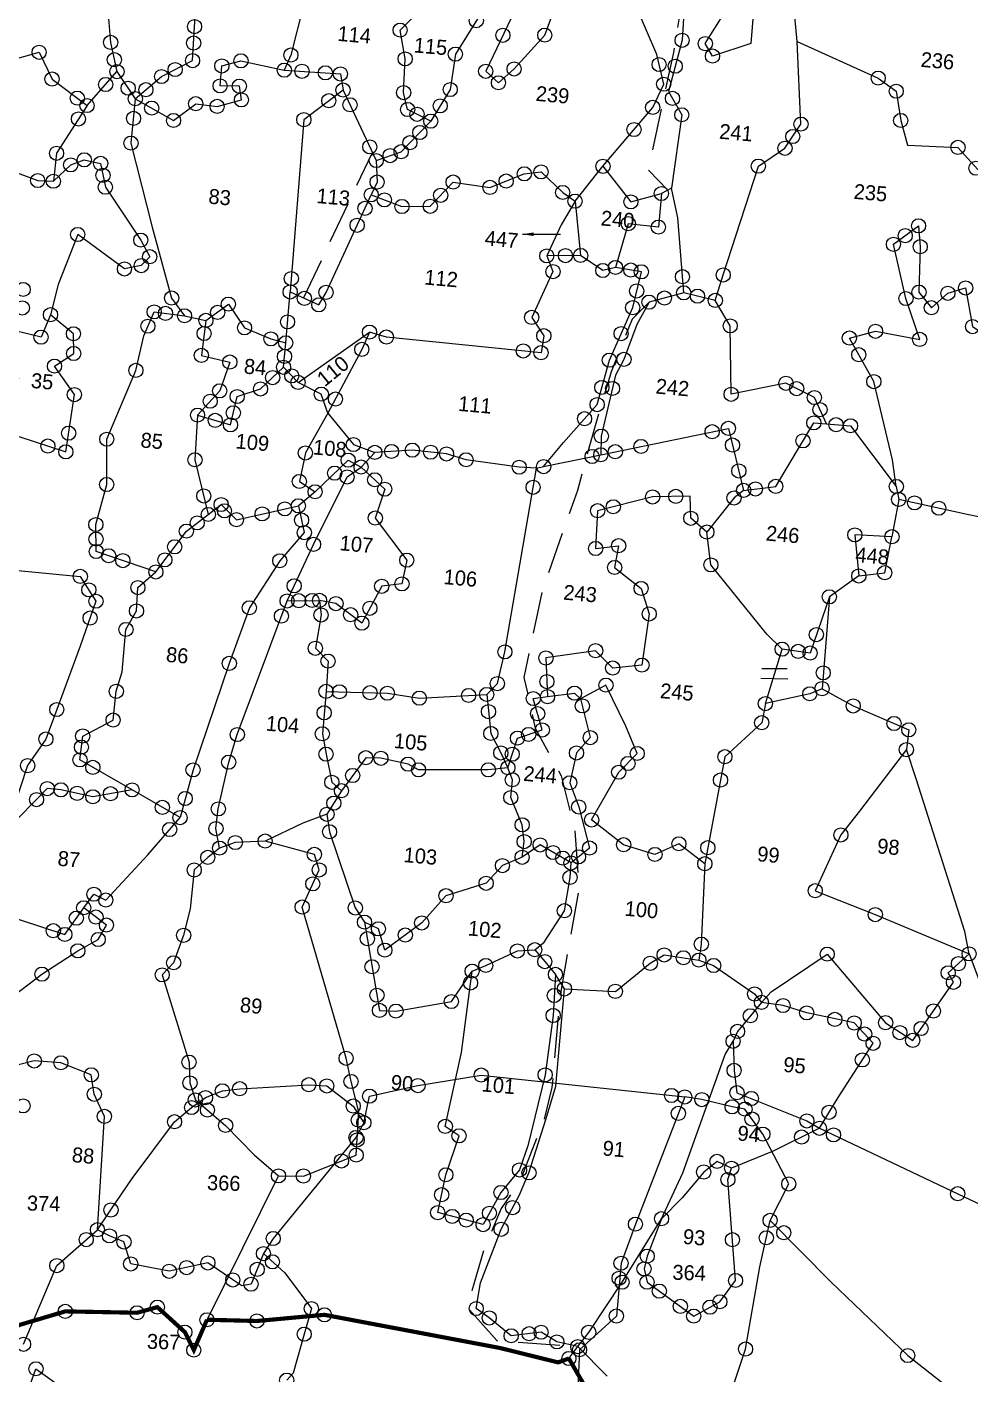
# Model space of a CAD drawing. Header units: metres. Extents: x 289031 to 292295, y 2093397 to 2100710.
# Drawn here: x 290503 to 291104, y 2096849 to 2097707 of the extents above; entities that cross this region are included whole.
import ezdxf
from ezdxf.enums import TextEntityAlignment as Align

# ---------------------------------------------------------------- set-up
doc = ezdxf.new("R2010")
doc.units = ezdxf.units.M
doc.header["$MEASUREMENT"] = 0
doc.linetypes.add('DASHED', pattern=[0.75, 0.5, -0.25])
for name, color, linetype in [('LINE_FOOTPATH', 1, 'DASHED'), ('OFF', 1, 'Continuous'), ('OTHERS', 1, 'Continuous'), ('POLY_PARCEL', 6, 'Continuous'), ('SYM_ARROW', 1, 'Continuous'), ('SYM_STONE', 1, 'Continuous'), ('TEXT_PARCEL', 7, 'Continuous'), ('V_BOUND_LINE', 7, 'Continuous')]:
    doc.layers.add(name, color=color, linetype=linetype)
doc.styles.get("Standard").update_dxf_attribs({"font": 'simplex.shx'})
doc.styles.add('TEXT_MAP', font='KRDEV050.TTF', dxfattribs={"height": 1.8})
doc.dimstyles.get("Standard").update_dxf_attribs({"dimtxt": 0.18, "dimasz": 0.18, "dimexe": 0.18, "dimexo": 0.0625, "dimgap": 0.09, "dimtad": 0, "dimtih": 1, "dimtoh": 1, "dimdec": 4, "dimzin": 0, "dimdsep": 46, "dimtxsty": 'Standard', "dimcen": 0.09, "dimadec": 0, "dimazin": 0, "dimtfac": 1, "dimtdec": 4, "dimtofl": 0, "dimtmove": 0, "dimatfit": 3, "dimfxl": 1, "dimtolj": 1, "dimtzin": 0, "dimarcsym": 0})

# ---------------------------------------------------------------- blocks, each defined once
blk = doc.blocks.new('STONE')
blk.add_circle((0, 0), 0.851)
blk = doc.blocks.new('DS')
at = {"layer": 'POLY_PARCEL'}
for points in [[(-5544.97, 9657.04), (-5544.57, 9670.69), (-5545.86, 9673.3), (-5546.3, 9675.63), (-5550, 9676.96), (-5553.2, 9677.08), (-5557.09, 9675.98)], [(-5513.35, 9670.91), (-5512.76, 9674.12), (-5506.98, 9675.57), (-5499.42, 9677.08), (-5474.86, 9675.22)], [(-5544.97, 9657.04), (-5543.42, 9659.46), (-5540.99, 9663.31), (-5536.11, 9670.31), (-5534.12, 9672.08), (-5532.48, 9673.32), (-5530.48, 9674.21), (-5528.4, 9674.52), (-5520.11, 9675.27), (-5517.94, 9675.18)], [(-5517.94, 9675.18), (-5514.69, 9672.87), (-5513.35, 9670.91)], [(-5474.86, 9675.22), (-5480.31, 9659.75), (-5481.9, 9654.99), (-5482.26, 9648.63), (-5486.56, 9644.43), (-5486.69, 9635.26)], [(-5464.14, 9660.71), (-5462.03, 9665.15), (-5465.34, 9671.05), (-5467.58, 9673.98), (-5469.13, 9674.21), (-5472.8, 9674.96), (-5474.86, 9675.22)], [(-5513.35, 9670.91), (-5514.24, 9669.1), (-5523.81, 9656.65), (-5524.92, 9654.79)], [(-5468.1, 9640.14), (-5466.6, 9645.15), (-5465.18, 9655.09), (-5464.14, 9660.71), (-5464.14, 9660.71)], [(-5464.14, 9660.71), (-5456.58, 9653.52), (-5447.08, 9644.98), (-5428.87, 9631.55), (-5421.71, 9626.03), (-5416.26, 9621.51), (-5405.09, 9612.3), (-5400.99, 9609.39), (-5389.42, 9600)], [(-5553.42, 9642.99), (-5549.72, 9652.57), (-5544.97, 9657.04)], [(-5524.92, 9654.79), (-5526.3, 9651.07), (-5527.4, 9650.84), (-5528.51, 9651.51), (-5531.57, 9653.46), (-5536.18, 9652.31), (-5540.84, 9653.05), (-5541.74, 9655.67), (-5543.5, 9656.34), (-5544.97, 9657.04)], [(-5524.92, 9654.79), (-5522.28, 9652.55), (-5518.95, 9648.37), (-5519.72, 9645.27), (-5520.88, 9640.55), (-5521.65, 9639.68)], [(-5555.19, 9635.06), (-5554.24, 9635.08), (-5553.09, 9636.19), (-5551.84, 9640.09), (-5547.26, 9637.02), (-5542.37, 9634.54), (-5540.23, 9634.99), (-5538.11, 9632.15), (-5537.09, 9630.87), (-5536.46, 9630.42)]]:
    blk.add_lwpolyline(points, dxfattribs=at)
at = {"layer": 'SYM_STONE'}
for p in [(-5553.2, 9677.08), (-5550, 9676.96), (-5499.42, 9677.08), (-5546.3, 9675.63), (-5528.4, 9674.52), (-5520.11, 9675.27), (-5517.94, 9675.18), (-5506.98, 9675.57), (-5476.46, 9675.34), (-5474.86, 9675.22), (-5472.8, 9674.96), (-5545.86, 9673.3), (-5532.48, 9673.32), (-5530.48, 9674.21), (-5514.69, 9672.87), (-5512.76, 9674.12), (-5475.57, 9673.22), (-5469.13, 9674.21), (-5467.58, 9673.98), (-5466.69, 9672.82), (-5554.38, 9671.64), (-5534.12, 9672.08), (-5465.34, 9671.05), (-5544.57, 9670.69), (-5536.11, 9670.31), (-5513.35, 9670.91), (-5514.24, 9669.1), (-5462.03, 9665.15), (-5480.31, 9659.75), (-5464.14, 9660.71), (-5543.42, 9659.46), (-5464.53, 9658.6), (-5462.45, 9659.28), (-5544.97, 9657.04), (-5523.81, 9656.65), (-5546.28, 9655.81), (-5543.5, 9656.34), (-5541.74, 9655.67), (-5481.9, 9654.99), (-5531.57, 9653.46), (-5524.92, 9654.79), (-5523.81, 9653.84), (-5549.72, 9652.57), (-5540.84, 9653.05), (-5536.18, 9652.31), (-5534.11, 9652.82), (-5525.62, 9652.88), (-5482.07, 9653.18), (-5528.51, 9651.51), (-5526.3, 9651.07), (-5518.95, 9648.37), (-5482.26, 9648.63), (-5519.72, 9645.27), (-5466.6, 9645.15), (-5486.56, 9644.43), (-5447.08, 9644.98), (-5553.42, 9642.99), (-5551.84, 9640.09), (-5521.65, 9639.68)]:
    blk.add_blockref('STONE', p, dxfattribs=at)
at = {"layer": 'TEXT_PARCEL', "style": 'TEXT_MAP'}
for s, p in [('366', (-5529.96, 9663.13)), ('374', (-5551.54, 9659.99)), ('364', (-5473.67, 9654.11)), ('367', (-5536.59, 9643.82))]:
    blk.add_text(s, height=1.8, dxfattribs=at).set_placement(p, align=Align.MIDDLE)
blk = doc.blocks.new('TEXTARROW')
blk.add_leader([(0.04, -0.01), (8.68, -0.01)], dimstyle='Standard', override={"dimtxt": 2.5, "dimasz": 2.5, "dimexe": 1.25, "dimexo": 0.625, "dimgap": 0.625, "dimtad": 1, "dimtih": 0, "dimtoh": 0, "dimzin": 8, "dimcen": 2.5, "dimtofl": 1})
blk = doc.blocks.new('RYEY')
at = {"layer": 'LINE_FOOTPATH', "ltscale": 10, "flags": 128}
for points in [[(-4319.03, 9205.15), (-4317.7, 9187.79), (-4324.27, 9179.68), (-4325.04, 9169.51), (-4326.84, 9155.23), (-4324.25, 9153)], [(-4366.72, 9136.24), (-4360.03, 9154.4)], [(-4325.33, 9139.39), (-4327.18, 9137.19), (-4329.13, 9130.65), (-4330.49, 9124.04), (-4331.92, 9116.08), (-4335.07, 9103.75), (-4336.35, 9093.16), (-4334.47, 9087.22), (-4330.86, 9081.78), (-4328.68, 9075.54), (-4327.55, 9068.56), (-4328.68, 9055.41), (-4328.68, 9044.39), (-4329.28, 9040.48), (-4331.54, 9032.74), (-4333.49, 9029.36), (-4335.14, 9024.25), (-4336.5, 9017.19), (-4332.59, 9013.51), (-4322.85, 9013.65)], [(-4322.85, 9013.65), (-4302.68, 8996.74)]]:
    blk.add_lwpolyline(points, dxfattribs=at)
at = {"layer": 'OFF'}
blk.add_lwpolyline([(-4307.17, 9092.57), (-4305.74, 9099.27)], dxfattribs=at)
at = {"layer": 'OTHERS'}
for points in [[(-4304.91, 9096.95), (-4307.97, 9096.71)], [(-4304.74, 9095.72), (-4307.97, 9095.55)]]:
    blk.add_lwpolyline(points, dxfattribs=at)
at = {"layer": 'POLY_PARCEL'}
for points in [[(-4388.98, 9158.32), (-4386.07, 9161.25), (-4382.52, 9163.48), (-4382.85, 9174.3), (-4385.82, 9174.79), (-4385.91, 9180.74)], [(-4311.9, 9180.66), (-4315.95, 9180.33), (-4315.87, 9171.41), (-4320.33, 9169.51), (-4321.32, 9170.92), (-4319.34, 9174.8), (-4321.98, 9179.67), (-4324.3, 9177.69), (-4324.13, 9171.08), (-4325.21, 9164.8), (-4323.39, 9162.16), (-4323.85, 9153.27)], [(-4310.35, 9172.13), (-4311.9, 9180.66)], [(-4310.35, 9172.13), (-4300.26, 9168.62), (-4297.96, 9167.24), (-4297.12, 9163.79), (-4296.05, 9160.9), (-4289.98, 9161.17), (-4286.04, 9157.51), (-4285.18, 9160.05), (-4282.96, 9165.74), (-4277.7, 9167.59), (-4278.77, 9171.39), (-4281.41, 9174.94), (-4294.87, 9179.67)], [(-4358.74, 9173.78), (-4360.48, 9173.7), (-4362.71, 9176.01), (-4368.41, 9176.01), (-4369.82, 9171.47), (-4370.81, 9165.19), (-4371.44, 9163.31)], [(-4347.74, 9173.72), (-4344.84, 9171.91), (-4347.32, 9165.3), (-4345.67, 9164.06), (-4343.94, 9165.88), (-4340.63, 9170.25), (-4339.31, 9175.05)], [(-4332.28, 9155.17), (-4326.94, 9162.74), (-4325.87, 9165.63), (-4327.02, 9169.1), (-4330, 9174.63)], [(-4347.74, 9173.72), (-4351.13, 9167.03), (-4351.37, 9162.74), (-4353.37, 9158.75)], [(-4393.01, 9172.56), (-4393.18, 9168.6), (-4392.52, 9164.8), (-4391.46, 9161.37)], [(-4353.37, 9158.75), (-4356.26, 9159.9), (-4356.92, 9161.88), (-4357.09, 9165.93), (-4358, 9169.32), (-4356.01, 9171.71)], [(-4317.42, 9140.3), (-4316.74, 9143.43), (-4313.68, 9156.82), (-4310.68, 9159.24), (-4309.02, 9162.3), (-4310.35, 9172.13)], [(-4379.1, 9158.27), (-4376.26, 9159.3), (-4376.65, 9160.92), (-4378.96, 9160.75), (-4378.96, 9163.15), (-4376.73, 9163.97), (-4371.44, 9163.31)], [(-4371.44, 9163.31), (-4364.69, 9163.45), (-4364.2, 9161.55)], [(-4406.87, 9161.33), (-4404.82, 9161.43), (-4400.98, 9162.86), (-4399.15, 9159.8), (-4394.68, 9156.99)], [(-4394.68, 9156.99), (-4391.46, 9161.37)], [(-4391.46, 9161.37), (-4388.98, 9158.32)], [(-4364.2, 9161.55), (-4368.58, 9157.59), (-4368.4, 9136.83)], [(-4364.2, 9161.55), (-4359.48, 9153.46)], [(-4359.48, 9153.46), (-4356.59, 9154.78), (-4353.37, 9158.75)], [(-4394.68, 9156.99), (-4397.83, 9150.96), (-4397.91, 9147.58)], [(-4388.98, 9158.32), (-4389.03, 9152.96), (-4385.59, 9143.12), (-4382.53, 9134.85), (-4380.79, 9132.86)], [(-4388.98, 9158.32), (-4384.17, 9156.12), (-4381.69, 9158.36), (-4379.1, 9158.27)], [(-4359.72, 9149.3), (-4355.92, 9148.23), (-4352.53, 9148.56), (-4350.05, 9151.7), (-4345.58, 9151.45), (-4341.62, 9153.43), (-4339.63, 9153.84), (-4336.82, 9151.61), (-4335.25, 9150.7)], [(-4335.25, 9150.7), (-4332.28, 9155.17)], [(-4332.28, 9155.17), (-4328.56, 9151.2), (-4325, 9152.52)], [(-4359.48, 9153.46), (-4359.15, 9150.9), (-4359.72, 9149.3)], [(-4325, 9152.52), (-4325, 9148.47), (-4328.64, 9148.56), (-4329.71, 9143.19)], [(-4323.85, 9153.27), (-4325, 9152.52)], [(-4321.28, 9140.87), (-4322.77, 9149.8), (-4323.85, 9153.27)], [(-4406.26, 9151.68), (-4404.29, 9150.85), (-4403.44, 9148.51), (-4399.8, 9147.5), (-4397.91, 9147.58)], [(-4397.91, 9147.58), (-4396.01, 9149.72), (-4394.44, 9150.47), (-4392.45, 9150.22), (-4391.63, 9147.41), (-4386.83, 9141.46), (-4385.59, 9139.56), (-4386.5, 9138.41), (-4388.48, 9137.83), (-4394.44, 9141.46), (-4396.25, 9135.27), (-4396.85, 9131.58)], [(-4335.25, 9150.7), (-4336.66, 9147.73), (-4338.06, 9143.85)], [(-4335.25, 9150.7), (-4334.01, 9144.26)], [(-4293.79, 9119.94), (-4294.52, 9123.08), (-4297.58, 9132.25), (-4300.97, 9137.21), (-4297.91, 9138.29), (-4292.54, 9137.79), (-4294.61, 9142.53), (-4296.68, 9148.89), (-4293.87, 9151.37), (-4293.45, 9148.89), (-4293.12, 9143.44), (-4291.47, 9141.7), (-4289.65, 9143.6), (-4287.58, 9144.43), (-4286.34, 9139.88), (-4283.86, 9138.56), (-4275.93, 9145.34), (-4273.94, 9147.59)], [(-4368.4, 9136.83), (-4364.84, 9135.59), (-4364.1, 9137.16), (-4359.72, 9149.3)], [(-4338.06, 9143.85), (-4337.15, 9142.03), (-4339.22, 9136.33), (-4337.57, 9134.27), (-4337.73, 9132.2), (-4356.41, 9132.45), (-4358.48, 9132.86)], [(-4334.01, 9144.26), (-4338.06, 9143.85)], [(-4329.71, 9143.19), (-4331.2, 9142.69), (-4334.01, 9144.26)], [(-4336.22, 9118.6), (-4334.09, 9121.71), (-4330.46, 9126.58), (-4329.47, 9132.03), (-4327.23, 9138.56), (-4326.57, 9142.94), (-4329.71, 9143.19)], [(-4321.28, 9140.87), (-4325.33, 9139.39), (-4326.57, 9136.58), (-4327.73, 9132.28), (-4328.56, 9130.3), (-4329.63, 9122.86), (-4329.5, 9120.62)], [(-4317.42, 9140.3), (-4321.28, 9140.87)], [(-4302.81, 9126.69), (-4304.53, 9129.72), (-4308.08, 9131.13), (-4314.53, 9129.23), (-4315.36, 9137.41), (-4317.42, 9140.3)], [(-4368.4, 9130.69), (-4368.4, 9136.83)], [(-4378.19, 9132.54), (-4375.67, 9134.72), (-4373.48, 9132.05), (-4370.21, 9131.01)], [(-4381.52, 9101.9), (-4388.88, 9103.72), (-4389.21, 9106.94), (-4388.33, 9111.85), (-4388.8, 9117.27), (-4386.04, 9125.82), (-4385.46, 9130.03), (-4384.47, 9133.01), (-4380.79, 9132.86)], [(-4380.79, 9132.86), (-4378.19, 9132.54)], [(-4378.19, 9132.54), (-4378.36, 9128.3), (-4374.88, 9127.8), (-4375.79, 9124.25), (-4378.19, 9121.11)], [(-4366.5, 9126.09), (-4358.48, 9132.86)], [(-4358.48, 9132.86), (-4359.22, 9130.71), (-4362.61, 9122.7)], [(-4403.06, 9127.44), (-4401.3, 9126.59), (-4400.01, 9123.59), (-4401.42, 9117.64), (-4400.76, 9116.4), (-4399.35, 9116.65), (-4393.57, 9115.33), (-4393.15, 9122.27), (-4395.83, 9125.47), (-4393.66, 9127.18), (-4393.9, 9129.54), (-4396.85, 9131.58)], [(-4396.85, 9131.58), (-4397.75, 9128.79), (-4401.09, 9129.29)], [(-4370.21, 9131.01), (-4368.4, 9130.69)], [(-4368.4, 9127.74), (-4368.4, 9130.69)], [(-4378.19, 9121.11), (-4374.14, 9120.29), (-4373.64, 9123.75), (-4370.92, 9124.91), (-4368.4, 9127.74)], [(-4366.5, 9126.09), (-4368.4, 9127.74)], [(-4362.61, 9122.7), (-4363.6, 9124.93), (-4366.5, 9126.09)], [(-4312.02, 9117.86), (-4308.22, 9118.68), (-4304.33, 9126.68), (-4302.81, 9126.69)], [(-4302.81, 9126.69), (-4299.91, 9126.72), (-4293.79, 9119.94)], [(-4329.5, 9120.62), (-4314.5, 9125.12), (-4312.02, 9117.86)], [(-4362.61, 9122.7), (-4364.88, 9117.72), (-4365.3, 9114.25), (-4363.31, 9113.18)], [(-4362.61, 9122.7), (-4359.22, 9119.23), (-4356.57, 9118.52)], [(-4378.19, 9121.11), (-4378.03, 9115.74), (-4375.86, 9109.34)], [(-4336.22, 9118.6), (-4329.5, 9120.62)], [(-4293.79, 9119.94), (-4293.36, 9118.42)], [(-4356.57, 9118.52), (-4358.06, 9116.62)], [(-4337.06, 9118.35), (-4339.13, 9118.27), (-4345.58, 9118.6), (-4347.97, 9119.09), (-4352.11, 9119.18), (-4356.57, 9118.52)], [(-4340.63, 9090.73), (-4339.47, 9092.14), (-4338.9, 9096.02), (-4337.06, 9118.35)], [(-4337.06, 9118.35), (-4336.22, 9118.6)], [(-4293.36, 9118.42), (-4293.78, 9113.88)], [(-4273.36, 9115.12), (-4277.08, 9116.44), (-4285.01, 9117.35), (-4293.36, 9118.42)], [(-4365.51, 9099.82), (-4362.94, 9106.87), (-4359.63, 9115.29), (-4358.06, 9116.62)], [(-4363.31, 9113.18), (-4359.68, 9117.31), (-4358.06, 9116.62)], [(-4358.06, 9116.62), (-4355, 9114.22), (-4355.83, 9110.67), (-4351.61, 9105.96), (-4351.94, 9103.07), (-4354.34, 9102.57), (-4356.32, 9097.95), (-4359.63, 9100.01), (-4361.63, 9100.23)], [(-4315.99, 9112.49), (-4318.05, 9113.97), (-4318.38, 9116.62), (-4322.85, 9116.12), (-4329.29, 9113.89), (-4329.13, 9109.35), (-4326.4, 9109.92), (-4326.65, 9107.28), (-4323.26, 9105.05), (-4322.02, 9102.08), (-4322.35, 9095.88), (-4325.82, 9095.22), (-4328.05, 9097.12), (-4333.92, 9095.72), (-4333.32, 9091.11)], [(-4312.02, 9117.86), (-4313.09, 9116.86), (-4315.99, 9112.49)], [(-4363.31, 9113.18), (-4365.16, 9111.32)], [(-4293.78, 9113.88), (-4298.24, 9113.71), (-4297.33, 9108.84)], [(-4297.33, 9108.84), (-4294.27, 9109.5), (-4293.78, 9113.88)], [(-4305.74, 9099.27), (-4307.72, 9100.92), (-4315.16, 9108.6), (-4315.99, 9112.49)], [(-4365.16, 9111.32), (-4364.17, 9108.18), (-4366.81, 9104.55), (-4369.95, 9098.6), (-4371.77, 9091.74), (-4374.99, 9078.61), (-4376.04, 9072.76)], [(-4375.86, 9109.34), (-4374.42, 9110.66), (-4372.43, 9109.01), (-4365.16, 9111.32)], [(-4381.52, 9101.9), (-4378.3, 9107.11), (-4375.86, 9109.34)], [(-4297.33, 9108.84), (-4300.64, 9106.03)], [(-4300.64, 9106.03), (-4302.35, 9099.1), (-4305.74, 9099.27)], [(-4300.64, 9106.03), (-4300.55, 9094.96)], [(-4409.63, 9102.73), (-4406.82, 9100.42), (-4404.67, 9102.56), (-4400.12, 9100.66), (-4390.53, 9100.58), (-4388.39, 9097.77), (-4389.79, 9092.24), (-4391.94, 9084.39), (-4392.93, 9080.75), (-4394.83, 9077.37), (-4396.7, 9069.38)], [(-4382.07, 9075.57), (-4388.63, 9078.61), (-4388.55, 9081.5), (-4385.08, 9083.73), (-4385, 9087.2), (-4384.5, 9089.59), (-4384.5, 9094.71), (-4383.43, 9097.03), (-4383.51, 9099.84), (-4381.52, 9101.9)], [(-4365.51, 9099.82), (-4361.63, 9100.23)], [(-4361.63, 9100.23), (-4361.3, 9098.5), (-4361.63, 9094.45), (-4359.97, 9093.05), (-4359.89, 9089.41)], [(-4370.98, 9069.53), (-4371.63, 9071.82), (-4371.55, 9074.21), (-4370.8, 9079.91), (-4370.06, 9083.3), (-4365.51, 9099.82)], [(-4300.55, 9094.96), (-4301.96, 9094.22), (-4307.17, 9092.57)], [(-4300.55, 9094.96), (-4296.63, 9093.22), (-4289.73, 9090.95), (-4289.81, 9088.56)], [(-4280.14, 9064.77), (-4277.24, 9058.73), (-4274.6, 9057.99), (-4274.1, 9059.97), (-4268.4, 9081.37), (-4265.75, 9092.15), (-4264.85, 9094.14)], [(-4312.73, 9072.78), (-4316.05, 9074.89), (-4318.8, 9073.36), (-4322.65, 9074.19), (-4326.74, 9076.82), (-4324.01, 9082.82), (-4321.99, 9085.26), (-4323.64, 9088.4), (-4326.45, 9093.11), (-4329.34, 9091.21)], [(-4307.17, 9092.57), (-4307.41, 9090.25), (-4311.46, 9085.79), (-4312.73, 9072.78)], [(-4359.89, 9089.41), (-4352.53, 9089.83), (-4348.65, 9089.58), (-4340.63, 9090.73)], [(-4340.63, 9090.73), (-4339.72, 9086.11), (-4338.32, 9083.88), (-4337.32, 9082.19)], [(-4337.32, 9082.19), (-4336.49, 9085.83), (-4333.6, 9087.07), (-4335.01, 9090.73), (-4333.32, 9091.11)], [(-4333.32, 9091.11), (-4330.13, 9091.81), (-4329.34, 9091.21)], [(-4329.34, 9091.21), (-4327.77, 9086.66), (-4329.26, 9084.68), (-4329.76, 9081.04), (-4328.43, 9078.24), (-4326.7, 9073.44), (-4328.76, 9071.46)], [(-4359.89, 9089.41), (-4359.89, 9084.29), (-4359.23, 9081.89), (-4358.24, 9078.59), (-4357, 9077.68)], [(-4289.81, 9088.56), (-4294.77, 9080.71), (-4296.75, 9077.65), (-4299.23, 9070.71), (-4291.79, 9068.48), (-4280.14, 9064.77)], [(-4280.14, 9064.77), (-4280.88, 9067.41), (-4288.32, 9085.17), (-4289.81, 9088.56)], [(-4337.32, 9082.19), (-4339.64, 9081.73), (-4347.99, 9080.99), (-4349.31, 9081.56), (-4352.62, 9081.98), (-4354.44, 9081.89), (-4357, 9077.68)], [(-4334.67, 9071.62), (-4334.59, 9073.52), (-4335.01, 9075.5), (-4336.66, 9078.64), (-4336.66, 9080.79), (-4337.32, 9082.19)], [(-4357, 9077.68), (-4358.49, 9074.71)], [(-4382.07, 9075.57), (-4386.7, 9074.33), (-4390.59, 9074.83), (-4392.24, 9074.83), (-4396.7, 9069.38)], [(-4376.04, 9072.76), (-4382.07, 9075.57)], [(-4358.49, 9074.71), (-4361.3, 9073.39), (-4365.61, 9070.85)], [(-4358.49, 9074.71), (-4357.99, 9072.64), (-4354.11, 9063.8), (-4352.86, 9062.2)], [(-4386.62, 9060.95), (-4385.54, 9062.68), (-4384.06, 9062.11), (-4379.51, 9067.97), (-4376.04, 9072.76)], [(-4328.76, 9071.46), (-4332.65, 9073.28), (-4334.67, 9071.62)], [(-4312.73, 9072.78), (-4312.31, 9063.12), (-4312.43, 9061.18)], [(-4334.67, 9071.62), (-4336.94, 9070.41), (-4338.7, 9068.13), (-4343.38, 9066.22), (-4346, 9062.7), (-4350.13, 9059.06), (-4351.12, 9061.54), (-4352.86, 9062.2)], [(-4332.18, 9060.69), (-4331.12, 9061.71), (-4329.05, 9065.67), (-4328.72, 9069.72), (-4328.76, 9071.46)], [(-4370.98, 9069.53), (-4372.3, 9068.29), (-4373.79, 9066.64), (-4373.87, 9061.93), (-4374.37, 9058.71), (-4375.28, 9055.32), (-4376.52, 9053.75), (-4372.39, 9043.59), (-4372.06, 9041.11), (-4371.23, 9039.13), (-4367.34, 9036.41), (-4363.63, 9033.18), (-4360.48, 9030.92)], [(-4365.61, 9070.85), (-4369.16, 9070.36), (-4370.98, 9069.53)], [(-4360.48, 9030.92), (-4357.5, 9031.17), (-4351.39, 9034.23), (-4351.55, 9039.43), (-4352.79, 9042.98), (-4353.62, 9045.71), (-4360.48, 9063.34), (-4358.83, 9067.96), (-4359.57, 9069.78), (-4365.61, 9070.85)], [(-4304.49, 9056.78), (-4303.42, 9058.13), (-4297.13, 9063.25), (-4289.41, 9055.66), (-4285.98, 9053.83), (-4281.71, 9061.21), (-4282.45, 9062.29), (-4280.14, 9064.77)], [(-4400.42, 9061.36), (-4394.22, 9058.88), (-4388.6, 9057.56), (-4386.62, 9060.95)], [(-4352.86, 9062.2), (-4350.13, 9051.79), (-4348.15, 9051.88), (-4341.62, 9053.61), (-4339.46, 9057.47)], [(-4328.21, 9056.31), (-4322.1, 9056.56), (-4318.21, 9060.28), (-4316.64, 9061.43), (-4312.43, 9061.18)], [(-4408.82, 9038.94), (-4400.42, 9034.56), (-4396.95, 9037.45), (-4396.95, 9047.12), (-4390.92, 9052.57), (-4386.87, 9055.74), (-4384.55, 9057.31), (-4383.72, 9059.13), (-4386.62, 9060.95)], [(-4339.46, 9057.47), (-4337.88, 9058.29), (-4334.25, 9060.36), (-4332.18, 9060.69)], [(-4332.18, 9060.69), (-4330.86, 9059.37), (-4329.45, 9057.96)], [(-4312.43, 9061.18), (-4310.61, 9060.69), (-4305.4, 9057.71), (-4304.49, 9056.78)], [(-4335.47, 9027.25), (-4341.03, 9028.2), (-4340.45, 9032.82), (-4339.29, 9037.62), (-4341.03, 9038.61), (-4339.87, 9047.61), (-4339.46, 9057.47)], [(-4329.45, 9057.96), (-4329.29, 9053.01), (-4329.62, 9045.82), (-4330.94, 9037.14), (-4331.69, 9034.17), (-4333.67, 9031.28), (-4335.47, 9027.25)], [(-4328.21, 9056.31), (-4329.45, 9057.96)], [(-4304.49, 9056.78), (-4307.05, 9053.06), (-4307.47, 9051.82)], [(-4296.22, 9042.32), (-4294.32, 9046.21), (-4290.69, 9053.06), (-4293.17, 9055.29), (-4298.96, 9056), (-4301.87, 9056.63), (-4304.49, 9056.78)], [(-4333.26, 9026.88), (-4331.44, 9031.2), (-4330.53, 9033.92), (-4329.04, 9040.61), (-4328.21, 9044.58), (-4328.21, 9056.31)], [(-4314.17, 9029.84), (-4312.1, 9035.54), (-4308.29, 9050.17), (-4307.47, 9051.82)], [(-4307.47, 9051.82), (-4307.05, 9048.35), (-4306.47, 9045.71), (-4297.8, 9043.07), (-4296.22, 9042.32)], [(-4296.22, 9042.32), (-4301.51, 9039.1), (-4306.31, 9036.62)], [(-4296.22, 9042.32), (-4278.98, 9035.95), (-4255.67, 9027.36)], [(-4306.31, 9036.62), (-4308.13, 9037.28), (-4309.62, 9035.87), (-4311.93, 9032.57), (-4314.17, 9029.84)], [(-4314.17, 9029.84), (-4315.49, 9025.21), (-4315.74, 9023.65), (-4315.24, 9022.08), (-4309.29, 9018.52), (-4306.31, 9020.51), (-4304.66, 9023.23), (-4306.64, 9035.21), (-4306.31, 9036.62)], [(-4367.52, 9012.95), (-4360.48, 9030.92)], [(-4322.85, 9013.65), (-4321.69, 9015.47), (-4318.22, 9021.83), (-4314.17, 9029.84)], [(-4322.85, 9013.65), (-4325.4, 9013.99), (-4327.39, 9014.98), (-4330.94, 9014.24), (-4333.75, 9016.14), (-4335.41, 9017.13), (-4335.16, 9020.27), (-4333.26, 9026.88)], [(-4323.79, 9012.13), (-4322.85, 9013.65)]]:
    blk.add_lwpolyline(points, dxfattribs=at)
at = {"layer": 'V_BOUND_LINE', "const_width": 0.5}
for points in [[(-4323.79, 9012.13), (-4325.04, 9011.55), (-4332.14, 9012.66), (-4353.51, 9014.78), (-4361.53, 9013.33), (-4367.52, 9012.95)], [(-4367.52, 9012.95), (-4368.78, 9009.18), (-4370.04, 9011.24), (-4373.59, 9013.94), (-4375.97, 9013.05), (-4384.57, 9012.46), (-4389.95, 9010.34), (-4392.37, 9008.21), (-4399.59, 8996.29)], [(-4241.05, 8942.18), (-4257.29, 8954.26), (-4259.82, 8956.53), (-4269.49, 8963.49), (-4282.16, 8971.7), (-4302.71, 8984.49), (-4307.83, 8988.74), (-4319.24, 8998.31), (-4320.79, 8999.57), (-4318.18, 9004.11), (-4323.79, 9012.13)]]:
    blk.add_lwpolyline(points, dxfattribs=at)
at = {"layer": 'SYM_ARROW', "xscale": 0.5267460199839131, "yscale": 0.5267460199839131, "zscale": 0.5267460199839131, "rotation": 4.914193025105571}
blk.add_blockref('TEXTARROW', (-4341.21, 9146.19), dxfattribs=at)
at = {"layer": 'SYM_STONE'}
for p in [(-4348.98, 9171.26), (-4324.13, 9171.08), (-4321.32, 9170.92), (-4358, 9169.32), (-4345.64, 9169.79), (-4340.63, 9170.25), (-4320.33, 9169.51), (-4382.64, 9167.57), (-4326.63, 9167.93), (-4324.68, 9167.9), (-4300.26, 9168.62), (-4357.09, 9165.93), (-4351.13, 9167.03), (-4343.94, 9165.88), (-4297.96, 9167.24), (-4392.52, 9164.8), (-4382.58, 9165.6), (-4370.81, 9165.19), (-4347.32, 9165.3), (-4345.67, 9164.06), (-4325.87, 9165.63), (-4400.98, 9162.86), (-4391.89, 9162.77), (-4382.52, 9163.48), (-4378.96, 9163.15), (-4376.73, 9163.97), (-4371.44, 9163.31), (-4369.31, 9163.36), (-4366.49, 9163.42), (-4364.69, 9163.45), (-4351.37, 9162.74), (-4326.94, 9162.74), (-4324.67, 9164.03), (-4297.12, 9163.79), (-4391.46, 9161.37), (-4386.07, 9161.25), (-4384.51, 9162.23), (-4376.65, 9160.92), (-4364.2, 9161.55), (-4356.92, 9161.88), (-4323.39, 9162.16), (-4309.02, 9162.3), (-4289.98, 9161.17), (-4399.15, 9159.8), (-4392.68, 9159.71), (-4389.94, 9159.5), (-4387.8, 9159.51), (-4378.96, 9160.75), (-4376.26, 9159.3), (-4365.79, 9160.12), (-4363.21, 9159.86), (-4356.26, 9159.9), (-4355.08, 9159.43), (-4352.4, 9160.68), (-4328.95, 9159.89), (-4310.68, 9159.24), (-4309.87, 9160.73), (-4395.93, 9157.78), (-4388.98, 9158.32), (-4381.69, 9158.36), (-4379.1, 9158.27), (-4368.58, 9157.59), (-4353.37, 9158.75), (-4287.61, 9158.87), (-4394.68, 9156.99), (-4388.98, 9155.95), (-4386.91, 9157.37), (-4384.17, 9156.12), (-4355.64, 9155.95), (-4354.56, 9157.28), (-4313.68, 9156.82), (-4395.57, 9155.3), (-4360.4, 9155.03), (-4356.59, 9154.78), (-4332.28, 9155.17), (-4389.03, 9152.96), (-4359.48, 9153.46), (-4357.87, 9154.2), (-4341.62, 9153.43), (-4339.63, 9153.84), (-4350.05, 9151.7), (-4345.58, 9151.45), (-4343.71, 9152.38), (-4336.82, 9151.61), (-4328.56, 9151.2), (-4325, 9152.52), (-4293.87, 9151.37), (-4397.83, 9150.96), (-4396.01, 9149.72), (-4394.44, 9150.47), (-4392.45, 9150.22), (-4359.15, 9150.9), (-4351.4, 9149.98), (-4335.25, 9150.7), (-4295.36, 9150.05), (-4392.04, 9148.81), (-4359.72, 9149.3), (-4358.09, 9148.84), (-4355.92, 9148.23), (-4352.53, 9148.56), (-4328.64, 9148.56), (-4325, 9148.47), (-4296.68, 9148.89), (-4293.45, 9148.89), (-4399.8, 9147.5), (-4397.91, 9147.58), (-4391.63, 9147.41), (-4360.33, 9147.62), (-4361.08, 9145.51), (-4338.06, 9143.85), (-4335.83, 9144.08), (-4334.01, 9144.26), (-4329.71, 9143.19), (-4327.85, 9143.04), (-4316.74, 9143.43), (-4293.12, 9143.44), (-4289.65, 9143.6), (-4287.58, 9144.43), (-4394.44, 9141.46), (-4386.83, 9141.46), (-4337.15, 9142.03), (-4331.2, 9142.69), (-4326.57, 9142.94), (-4321.6, 9142.79), (-4294.61, 9142.53), (-4291.47, 9141.7), (-4326.93, 9140.6), (-4323.53, 9140.05), (-4321.28, 9140.87), (-4319.59, 9140.62), (-4317.42, 9140.3), (-4286.34, 9139.88), (-4386.5, 9138.41), (-4385.59, 9139.56), (-4368.41, 9138.44), (-4327.23, 9138.56), (-4325.33, 9139.39), (-4297.91, 9138.29), (-4388.48, 9137.83), (-4368.4, 9136.83), (-4364.1, 9137.16), (-4315.36, 9137.41), (-4300.97, 9137.21), (-4292.54, 9137.79), (-4366.63, 9136.21), (-4364.84, 9135.59), (-4339.22, 9136.33), (-4328.34, 9135.33), (-4299.67, 9135.31), (-4400.39, 9134.31), (-4382.53, 9134.85), (-4376.87, 9133.62), (-4375.67, 9134.72), (-4337.57, 9134.27), (-4400.3, 9132.09), (-4384.47, 9133.01), (-4383.1, 9132.95), (-4380.79, 9132.86), (-4378.19, 9132.54), (-4373.48, 9132.05), (-4368.4, 9133.22), (-4358.48, 9132.86), (-4356.41, 9132.45), (-4339.87, 9132.23), (-4337.73, 9132.2), (-4329.47, 9132.03), (-4327.73, 9132.28), (-4297.58, 9132.25), (-4396.85, 9131.58), (-4385.07, 9131.23), (-4378.26, 9130.95), (-4370.21, 9131.01), (-4368.4, 9130.69), (-4359.22, 9130.71), (-4308.08, 9131.13), (-4306.75, 9130.6), (-4397.75, 9128.79), (-4393.9, 9129.54), (-4368.4, 9129.06), (-4330.08, 9128.69), (-4328.79, 9128.68), (-4314.53, 9129.23), (-4304.53, 9129.72), (-4393.66, 9127.18), (-4378.36, 9128.3), (-4374.88, 9127.8), (-4368.4, 9127.74), (-4303.74, 9128.33), (-4395.83, 9125.47), (-4386.04, 9125.82), (-4369.6, 9126.39), (-4367.32, 9126.8), (-4366.5, 9126.09), (-4330.46, 9126.58), (-4304.33, 9126.68), (-4301.65, 9126.7), (-4299.91, 9126.72), (-4375.79, 9124.25), (-4373.64, 9123.75), (-4370.92, 9124.91), (-4363.6, 9124.93), (-4361.85, 9124.49), (-4331.82, 9124.76), (-4316.41, 9124.55), (-4314.5, 9125.12), (-4305.44, 9124.41), (-4393.15, 9122.27), (-4376.82, 9122.91), (-4329.63, 9122.86), (-4324.77, 9122.04), (-4313.83, 9123.17), (-4378.19, 9121.11), (-4376.02, 9120.67), (-4373.93, 9121.77), (-4329.5, 9120.62), (-4327.79, 9121.14), (-4374.14, 9120.29), (-4359.22, 9119.23), (-4354.58, 9118.81), (-4352.11, 9119.18), (-4349.89, 9119.13), (-4347.97, 9119.09), (-4330.52, 9120.32), (-4312.8, 9120.14), (-4293.79, 9119.94), (-4393.43, 9117.59), (-4388.8, 9117.27), (-4364.88, 9117.72), (-4359.68, 9117.31), (-4356.57, 9118.52), (-4345.58, 9118.6), (-4339.13, 9118.27), (-4336.22, 9118.6), (-4312.02, 9117.86), (-4310.63, 9118.16), (-4308.22, 9118.68), (-4293.36, 9118.42), (-4291.43, 9118.17), (-4288.47, 9117.79), (-4395.78, 9115.83), (-4378.03, 9115.74), (-4361.17, 9115.61), (-4358.06, 9116.62), (-4337.26, 9116.01), (-4322.85, 9116.12), (-4320.08, 9116.43), (-4313.09, 9116.86), (-4393.57, 9115.33), (-4365.3, 9114.25), (-4359.63, 9115.29), (-4356.3, 9115.24), (-4355, 9114.22), (-4329.29, 9113.89), (-4327.45, 9114.53), (-4318.05, 9113.97), (-4293.78, 9113.88), (-4363.31, 9113.18), (-4315.99, 9112.49), (-4298.24, 9113.71), (-4388.33, 9111.85), (-4376.59, 9111.5), (-4374.42, 9110.66), (-4366.76, 9110.81), (-4365.16, 9111.32), (-4355.83, 9110.67), (-4375.86, 9109.34), (-4373.96, 9109.94), (-4369.41, 9109.97), (-4364.63, 9109.65), (-4329.13, 9109.35), (-4326.4, 9109.92), (-4294.27, 9109.5), (-4377.09, 9108.21), (-4372.43, 9109.01), (-4364.17, 9108.18), (-4315.16, 9108.6), (-4297.33, 9108.84), (-4389.21, 9106.94), (-4378.3, 9107.11), (-4362.94, 9106.87), (-4351.61, 9105.96), (-4326.65, 9107.28), (-4300.64, 9106.03), (-4389.03, 9105.2), (-4379.54, 9105.11), (-4366.81, 9104.55), (-4323.26, 9105.05), (-4388.88, 9103.72), (-4387.34, 9103.34), (-4385.6, 9102.91), (-4380.57, 9103.44), (-4354.34, 9102.57), (-4351.94, 9103.07), (-4381.52, 9101.9), (-4364.82, 9101.7), (-4322.02, 9102.08), (-4301.79, 9101.37), (-4390.53, 9100.58), (-4383.51, 9099.84), (-4365.51, 9099.82), (-4364.12, 9099.97), (-4362.52, 9100.14), (-4361.63, 9100.23), (-4359.63, 9100.01), (-4355.52, 9099.81), (-4389.36, 9099.05), (-4388.39, 9097.77), (-4369.95, 9098.6), (-4366.03, 9097.95), (-4361.3, 9098.5), (-4357.76, 9098.84), (-4356.32, 9097.95), (-4305.74, 9099.27), (-4303.79, 9099.17), (-4302.35, 9099.1), (-4383.43, 9097.03), (-4328.05, 9097.12), (-4300.57, 9096.86), (-4388.91, 9095.69), (-4384.5, 9094.71), (-4361.63, 9094.45), (-4338.9, 9096.02), (-4333.92, 9095.72), (-4325.82, 9095.22), (-4322.35, 9095.88), (-4300.55, 9094.96), (-4359.97, 9093.05), (-4333.56, 9092.9), (-4326.45, 9093.11), (-4301.96, 9094.22), (-4296.63, 9093.22), (-4371.77, 9091.74), (-4339.47, 9092.14), (-4330.13, 9091.81), (-4307.17, 9092.57), (-4291.56, 9091.55), (-4354.61, 9089.71), (-4352.53, 9089.83), (-4342.78, 9090.42), (-4340.63, 9090.73), (-4335.01, 9090.73), (-4333.32, 9091.11), (-4329.05, 9090.37), (-4307.41, 9090.25), (-4289.73, 9090.95), (-4359.89, 9089.41), (-4358.28, 9089.5), (-4348.65, 9089.58), (-4340.23, 9088.7), (-4334.33, 9088.96), (-4289.81, 9088.56), (-4385, 9087.2), (-4359.89, 9086.82), (-4335.19, 9086.39), (-4333.6, 9087.07), (-4327.77, 9086.66), (-4339.72, 9086.11), (-4336.49, 9085.83), (-4321.99, 9085.26), (-4311.46, 9085.79), (-4391.94, 9084.39), (-4385.08, 9083.73), (-4370.06, 9083.3), (-4359.89, 9084.29), (-4338.32, 9083.88), (-4336.94, 9083.85), (-4329.26, 9084.68), (-4322.98, 9083.96), (-4388.55, 9081.5), (-4359.23, 9081.89), (-4354.44, 9081.89), (-4352.62, 9081.98), (-4349.31, 9081.56), (-4339.64, 9081.73), (-4337.32, 9082.19), (-4324.01, 9082.82), (-4311.74, 9082.95), (-4392.93, 9080.75), (-4388.59, 9080.15), (-4370.8, 9079.91), (-4347.99, 9080.99), (-4336.66, 9080.79), (-4329.76, 9081.04), (-4388.63, 9078.61), (-4374.99, 9078.61), (-4358.24, 9078.59), (-4355.82, 9079.62), (-4336.66, 9078.64), (-4394.83, 9077.37), (-4387.01, 9077.85), (-4357, 9077.68), (-4328.43, 9078.24), (-4326.74, 9076.82), (-4296.75, 9077.65), (-4382.07, 9075.57), (-4375.62, 9075.1), (-4357.78, 9076.11), (-4335.01, 9075.5), (-4392.24, 9074.83), (-4390.59, 9074.83), (-4388.62, 9074.58), (-4386.7, 9074.33), (-4384.62, 9074.89), (-4378.26, 9073.8), (-4371.55, 9074.21), (-4358.49, 9074.71), (-4334.59, 9073.52), (-4326.7, 9073.44), (-4322.65, 9074.19), (-4316.05, 9074.89), (-4312.54, 9074.72), (-4393.41, 9073.4), (-4376.04, 9072.76), (-4371.63, 9071.82), (-4357.99, 9072.64), (-4332.65, 9073.28), (-4331.01, 9072.51), (-4329.81, 9071.95), (-4327.92, 9072.27), (-4318.8, 9073.36), (-4312.73, 9072.78), (-4377.15, 9071.23), (-4369.16, 9070.36), (-4365.61, 9070.85), (-4336.94, 9070.41), (-4334.67, 9071.62), (-4328.76, 9071.46), (-4299.23, 9070.71), (-4370.98, 9069.53), (-4359.57, 9069.78), (-4328.72, 9069.72), (-4372.3, 9068.29), (-4358.83, 9067.96), (-4338.7, 9068.13), (-4291.79, 9068.48), (-4373.79, 9066.64), (-4359.45, 9066.23), (-4343.38, 9066.22), (-4329.05, 9065.67), (-4354.11, 9063.8), (-4280.14, 9064.77), (-4385.54, 9062.68), (-4384.06, 9062.11), (-4360.48, 9063.34), (-4352.86, 9062.2), (-4346, 9062.7), (-4312.31, 9063.12), (-4297.13, 9063.25), (-4282.45, 9062.29), (-4281.32, 9063.49), (-4386.62, 9060.95), (-4351.12, 9061.54), (-4347.84, 9061.08), (-4332.18, 9060.69), (-4316.64, 9061.43), (-4314.31, 9061.29), (-4312.43, 9061.18), (-4310.61, 9060.69), (-4281.71, 9061.21), (-4387.39, 9059.63), (-4385.06, 9059.97), (-4383.72, 9059.13), (-4352.34, 9060.24), (-4350.13, 9059.06), (-4334.25, 9060.36), (-4330.86, 9059.37), (-4318.21, 9060.28), (-4390.02, 9057.89), (-4388.6, 9057.56), (-4384.55, 9057.31), (-4374.37, 9058.71), (-4339.46, 9057.47), (-4337.88, 9058.29), (-4329.45, 9057.96), (-4305.4, 9057.71), (-4283.82, 9057.56), (-4386.87, 9055.74), (-4351.48, 9056.93), (-4339.52, 9056.04), (-4328.21, 9056.31), (-4322.1, 9056.56), (-4304.49, 9056.78), (-4301.87, 9056.63), (-4298.96, 9056), (-4289.41, 9055.66), (-4375.28, 9055.32), (-4329.37, 9055.42), (-4305.68, 9055.06), (-4295.53, 9055.52), (-4293.17, 9055.29), (-4291.81, 9054.08), (-4287.6, 9054.62), (-4285.1, 9055.34), (-4390.92, 9052.57), (-4376.52, 9053.75), (-4350.6, 9053.58), (-4341.62, 9053.61), (-4329.29, 9053.01), (-4307.05, 9053.06), (-4290.69, 9053.06), (-4285.98, 9053.83), (-4350.13, 9051.79), (-4348.15, 9051.88), (-4307.47, 9051.82), (-4291.8, 9050.96), (-4307.05, 9048.35), (-4353.62, 9045.71), (-4329.62, 9045.82), (-4306.47, 9045.71), (-4304.68, 9045.17), (-4295.24, 9044.34), (-4372.39, 9043.59), (-4352.79, 9042.98), (-4297.8, 9043.07), (-4372.06, 9041.11), (-4298.26, 9041.09), (-4296.22, 9042.32), (-4294.47, 9041.68), (-4371.23, 9039.13), (-4369.68, 9038.05), (-4351.52, 9038.44), (-4341.03, 9038.61), (-4367.34, 9036.41), (-4339.29, 9037.62), (-4308.13, 9037.28), (-4306.31, 9036.62), (-4351.44, 9036.05), (-4309.62, 9035.87), (-4306.64, 9035.21), (-4278.98, 9035.95), (-4353.09, 9033.37), (-4351.39, 9034.23), (-4331.69, 9034.17), (-4330.53, 9033.92), (-4340.45, 9032.82), (-4360.48, 9030.92), (-4357.5, 9031.17), (-4340.75, 9030.39), (-4333.67, 9031.28), (-4314.17, 9029.84), (-4341.03, 9028.2), (-4334.83, 9028.68), (-4332.11, 9029.59), (-4339.25, 9027.9), (-4337.54, 9027.61), (-4335.47, 9027.25), (-4333.26, 9026.88), (-4305.46, 9028.07), (-4315.49, 9025.21), (-4315.74, 9023.65), (-4318.22, 9021.83), (-4315.24, 9022.08), (-4304.66, 9023.23), (-4313.67, 9021.14), (-4306.31, 9020.51), (-4310.99, 9019.54), (-4309.29, 9018.52), (-4307.43, 9019.76), (-4335.41, 9017.13), (-4333.75, 9016.14), (-4321.69, 9015.47), (-4373.59, 9013.94), (-4353.51, 9014.78), (-4330.94, 9014.24), (-4328.81, 9014.68), (-4327.39, 9014.98), (-4325.4, 9013.99), (-4322.85, 9013.65), (-4384.57, 9012.46), (-4375.97, 9013.05), (-4367.52, 9012.95), (-4361.53, 9013.33), (-4323.79, 9012.13), (-4370.04, 9011.24), (-4368.78, 9009.18)]:
    blk.add_blockref('STONE', p, dxfattribs=at)
at = {"layer": 'TEXT_PARCEL', "style": 'TEXT_MAP'}
for s, p in [('236', (-4293.34, 9171.32)), ('114', (-4363.43, 9168.28)), ('115', (-4354.18, 9167.69)), ('239', (-4339.06, 9163.19)), ('241', (-4316.7, 9160.61)), ('235', (-4299.97, 9154.82)), ('113', (-4364.23, 9148.65)), ('240', (-4329.96, 9148.97)), ('83', (-4377.83, 9147.44)), ('447', (-4343.64, 9145.35)), ('112', (-4350.46, 9140.05)), ('242', (-4321.62, 9129.44)), ('84', (-4371.8, 9127.48)), ('111', (-4345.08, 9125.27)), ('35', (-4397.14, 9123.52)), ('85', (-4383.39, 9117.55)), ('109', (-4371.33, 9118.43)), ('108', (-4362, 9118.53)), ('246', (-4306.88, 9113)), ('448', (-4295.93, 9111.38)), ('107', (-4357.8, 9107.34)), ('106', (-4345, 9104.39)), ('243', (-4330.5, 9103.79)), ('245', (-4317.88, 9093.03)), ('86', (-4378.08, 9092.16)), ('104', (-4364.74, 9084.98)), ('105', (-4349.22, 9084.25)), ('244', (-4333.38, 9081.7)), ('98', (-4290.93, 9076.74)), ('99', (-4305.21, 9074.53)), ('103', (-4346.86, 9070.7)), ('87', (-4388.91, 9066.62)), ('100', (-4319.83, 9066.61)), ('102', (-4338.38, 9062.6)), ('89', (-4365.54, 9051.01)), ('95', (-4299.86, 9049.6)), ('90', (-4346.66, 9043.33)), ('101', (-4335.1, 9044.08)), ('94', (-4304.63, 9040.9)), ('91', (-4320.62, 9037.69)), ('88', (-4384.08, 9031.3)), ('93', (-4310.07, 9027.96))]:
    blk.add_text(s, height=1.8, dxfattribs=at).set_placement(p, align=Align.MIDDLE)
blk.add_text('110', height=1.8, rotation=44.1518, dxfattribs=at).set_placement((-4362.45, 9127.81), align=Align.MIDDLE)
blk = doc.blocks.new('EWG')
blk.add_blockref('RYEY', (0, 0))

msp = doc.modelspace()

# ---------------------------------------------------------------- block references
for name, p, xscale, yscale, zscale, rotation in [('EWG', (309482.23, 2047273.66), 5.299400462306718, 5.299400462306718, 5.299400462306718, 354.9656378856341), ('DS', (318284.6, 2044911.53), 5.29474071062852, 5.29474071062852, 5.29474071062852, 358.1979040305094)]:
    msp.add_blockref(name, p, dxfattribs=dict(xscale=xscale, yscale=yscale, zscale=zscale, rotation=rotation))

doc.saveas('drawing.dxf')
